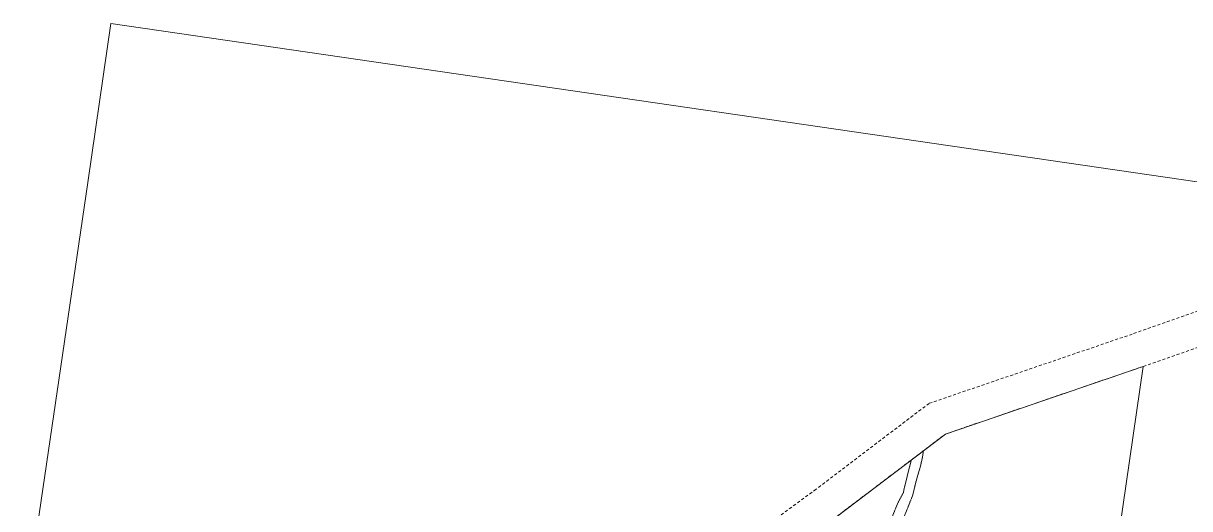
# Model space of a CAD drawing. Header units: metres. Extents: x 261099 to 262836, y 6265878 to 6267248.
# Drawn here: x 261099 to 262257, y 6266766 to 6267248 of the extents above; entities that cross this region are included whole.
import ezdxf

# ---------------------------------------------------------------- set-up
doc = ezdxf.new("R2010")
doc.units = ezdxf.units.M
for name, pattern in [('Dash', [5, 3, -2]), ('HIDDEN', [0.375, 0.25, -0.125]), ('HIDDEN2', [0.1875, 0.125, -0.0625])]:
    doc.linetypes.add(name, pattern=pattern)
for name, color, linetype, lineweight in [('Cadastre Easements_SP_EXT', 9, 'Continuous', 5), ('Cadastre Land Parcels_SP_EXT', 9, 'Continuous', 5), ('Cadastre Other Property_SP_EXT', 9, 'HIDDEN', 5)]:
    doc.layers.add(name, color=color, linetype=linetype, lineweight=lineweight)

msp = doc.modelspace()

# ---------------------------------------------------------------- linework, layer by layer
at = {"layer": 'Cadastre Easements_SP_EXT', "linetype": 'Dash'}
msp.add_lwpolyline([(261905.9, 6266757.8), (262014, 6266839.9), (262210.5, 6266907.1), (262363.3, 6266960.1), (262616.8, 6267048), (262635, 6267054.4), (262836, 6267124.1), (262761.8, 6267135.9), (262634.1, 6267091.2), (262621.7, 6267086.9), (262368.9, 6266998.5), (262199.5, 6266939.2), (261997.8, 6266870.4), (261885.6, 6266785.1), (261601.8, 6266577.4), (261606.6, 6266576.7), (261652.9, 6266569.8), (261905.9, 6266757.8)], close=True, dxfattribs=at)
at = {"layer": 'Cadastre Land Parcels_SP_EXT', "linetype": 'Continuous'}
for points in [[(262379.8, 6267073.4), (261185.5, 6267247.8), (261162.4, 6267089.6), (261098.5, 6266652.2)], [(261905.9, 6266757.8), (262014, 6266839.9), (262210.5, 6266907.1), (262156.4, 6266534.6)]]:
    msp.add_lwpolyline(points, dxfattribs=at)
msp.add_lwpolyline([(261931.8, 6266567.4), (262156.4, 6266534.6), (262210.5, 6266907.1), (262014, 6266839.9), (261905.9, 6266757.8), (261879.3, 6266575), (261916.9, 6266569.5), (261931.8, 6266567.4)], close=True, dxfattribs=at)
at = {"layer": 'Cadastre Other Property_SP_EXT', "linetype": 'HIDDEN2'}
msp.add_lwpolyline([(261973.2, 6266758.4), (261981.4, 6266778.7), (261984.4, 6266791.1), (261985.9, 6266796.8), (261987.6, 6266802.4), (261989.3, 6266808.2), (261991.1, 6266816.4), (261991.7, 6266820), (261992, 6266823.1), (261980.2, 6266814.3), (261973.2, 6266786.5), (261972.3, 6266781.8), (261966.8, 6266771.5), (261945.2, 6266718.1)], dxfattribs=at)

doc.saveas('drawing.dxf')
